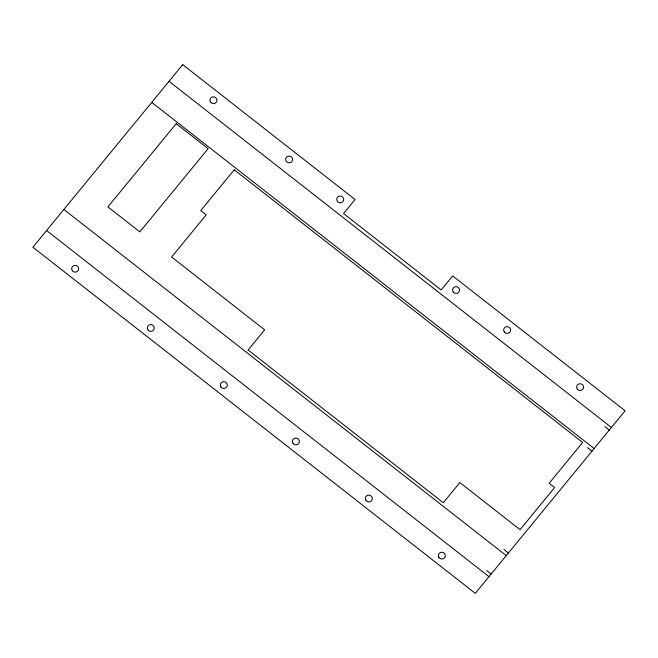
<?xml version="1.0" encoding="UTF-8"?>
<svg xmlns="http://www.w3.org/2000/svg" width="658" height="658" viewBox="0 0 658 658"><rect width="100%" height="100%" fill="white"/><g stroke="black" fill="none" stroke-linecap="round" stroke-linejoin="round"><path stroke-width="0.99" d="M169.024 81.321L611.414 427.47M604.792 426.606L609.259 430.102M151.735 102.385L594.133 448.534M587.504 447.67L591.97 451.166M503.962 549.488L508.42 552.983M63.867 209.466L506.265 555.615M486.673 570.552L491.139 574.047M46.586 230.53L488.976 576.679M182.71 64.648L32.9 247.202L475.29 593.351L625.1 410.798L452.704 275.908L441.181 289.948L343.583 213.579L355.106 199.538L182.71 64.648M176.196 123.688L107.912 206.9L139.841 231.879L208.125 148.667L176.196 123.688M234.215 169.805L200.715 210.626L206.193 214.903L171.623 257.031L264.664 329.831L248.099 350.015L443.295 502.753L459.86 482.569L520.067 529.674L554.636 487.545L549.159 483.26L582.659 442.439L234.215 169.805M210.634 102.204A3.496 3.389 14 0 0 216.63 101.603A3.496 3.389 14 0 0 213.019 96.841A3.496 3.389 14 0 0 210.634 102.204M286.345 161.44A3.496 3.389 14 0 0 292.341 160.84A3.496 3.389 14 0 0 288.73 156.078A3.496 3.389 14 0 0 286.345 161.44M337.422 201.414A3.496 3.389 14 0 0 343.418 200.805A3.496 3.389 14 0 0 339.816 196.043A3.496 3.389 14 0 0 337.422 201.414M577.321 389.117A3.496 3.389 14 0 0 583.317 388.516A3.496 3.389 14 0 0 579.706 383.754A3.496 3.389 14 0 0 577.321 389.117M504.349 332.019A3.496 3.389 14 0 0 510.345 331.418A3.496 3.389 14 0 0 506.734 326.656A3.496 3.389 14 0 0 504.349 332.019M453.272 292.053A3.496 3.389 14 0 0 459.268 291.453A3.496 3.389 14 0 0 455.657 286.691A3.496 3.389 14 0 0 453.272 292.053M72.355 270.718A3.496 3.389 14 0 0 78.351 270.117A3.496 3.389 14 0 0 74.741 265.355A3.496 3.389 14 0 0 72.355 270.718M148.058 329.962A3.496 3.389 14 0 0 154.062 329.354A3.496 3.389 14 0 0 150.452 324.591A3.496 3.389 14 0 0 148.058 329.962M439.034 557.63A3.496 3.389 14 0 0 445.038 557.03A3.496 3.389 14 0 0 441.428 552.268A3.496 3.389 14 0 0 439.034 557.63M366.062 500.532A3.496 3.389 14 0 0 372.066 499.932A3.496 3.389 14 0 0 368.455 495.17A3.496 3.389 14 0 0 366.062 500.532M293.09 443.443A3.496 3.389 14 0 0 299.094 442.834A3.496 3.389 14 0 0 295.483 438.072A3.496 3.389 14 0 0 293.09 443.443M221.03 387.052A3.496 3.389 14 0 0 227.035 386.452A3.496 3.389 14 0 0 223.424 381.689A3.496 3.389 14 0 0 221.03 387.052"/></g></svg>
